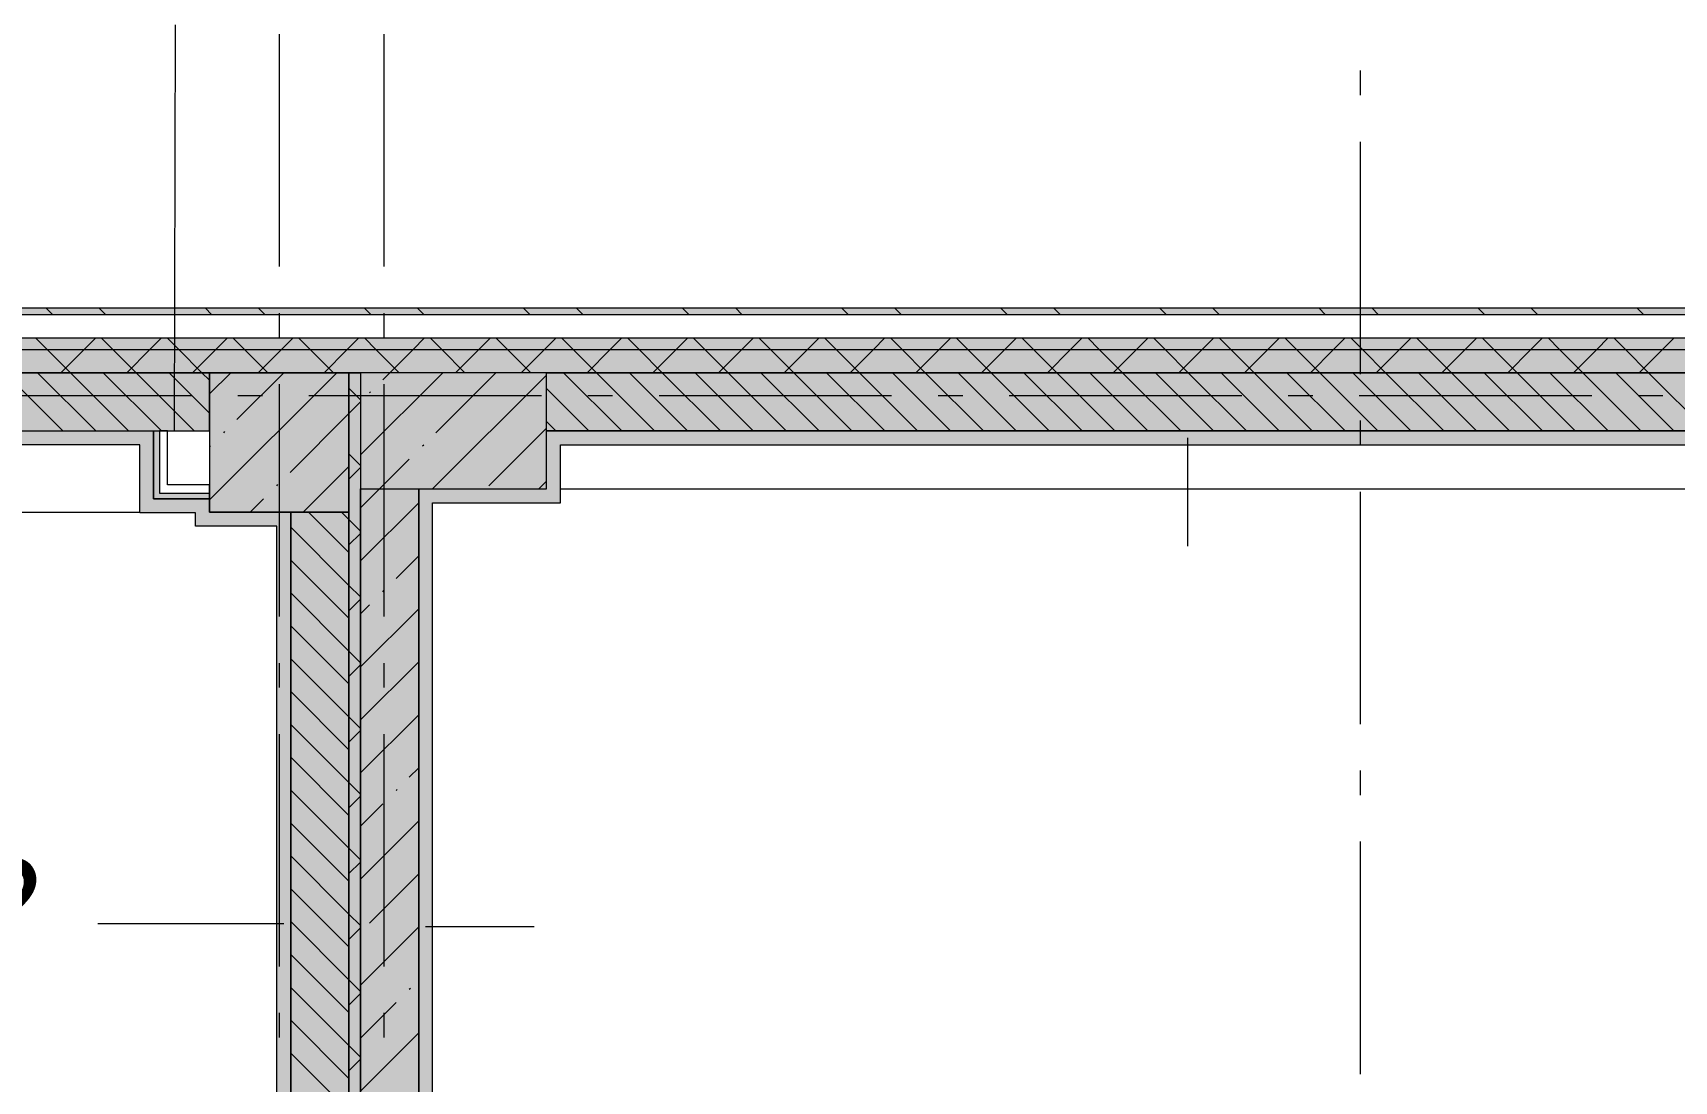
# Model space of a CAD drawing. Header units: millimetres. Extents: x -537608 to 253996, y -217170 to 186033.
# Drawn here: x -316986 to -309926, y -127448 to -122937 of the extents above; entities that cross this region are included whole.
import ezdxf

# ---------------------------------------------------------------- set-up
doc = ezdxf.new("R2010")
doc.units = ezdxf.units.MM
doc.layers.add('PDF _Геометрия', color=7, linetype='Continuous')
doc.layers.add('PDF _Текст', color=7, linetype='Continuous')
doc.layers.add('PDF _Сплошная заливка', color=7, linetype='Continuous', true_color=0xffffff)
doc.styles.add('PDF ISOCPEUR Italic', font='isocpeui.ttf')

msp = doc.modelspace()

# ---------------------------------------------------------------- hatches: boundary and pattern name
at = {"layer": 'PDF _Сплошная заливка', "transparency": 33554559}
h = msp.add_hatch(color=256, dxfattribs=at)
h.paths.add_polyline_path([(-276766.1698, -124149.6224), (-276766.1698, -124122.6244), (-280081.5092, -124122.6244), (-280081.5092, -124149.6224), (-277423.2667, -124149.6224)], flags=0)
h.paths.add_polyline_path([(-281781.5102, -124149.6224), (-281781.5102, -124122.6244), (-282976.5099, -124122.6244), (-282976.5099, -124149.6224), (-282061.2479, -124149.6224)], flags=0)
h.paths.add_polyline_path([(-284676.511, -124149.6224), (-284676.511, -124122.6244), (-288766.5135, -124122.6244), (-288766.5135, -124149.6224), (-285012.6906, -124149.6224)], flags=0)
h.paths.add_polyline_path([(-290466.5125, -124149.6224), (-290466.5125, -124122.6244), (-317511.9667, -124122.6244), (-317511.9667, -124149.6224), (-290493.9411, -124149.6224)], flags=0)
h.paths.add_polyline_path([(-320851.6344, -124149.6224), (-319211.9699, -124149.6224), (-319211.9699, -124122.6244), (-321036.1857, -124122.6244), (-321036.1857, -124149.6224)], flags=0)
h.paths.add_polyline_path([(-322959.8077, -124149.6224), (-322736.1846, -124149.6224), (-322736.1846, -124122.6244), (-324536.1883, -124122.6244), (-324536.1883, -124149.6224), (-323803.077, -124149.6224)], flags=0)
h.paths.add_polyline_path([(-326236.1872, -124149.6224), (-326236.1872, -124122.6244), (-328036.1908, -124122.6244), (-328036.1908, -124149.6224), (-326332.885, -124149.6224)], flags=0)
h.paths.add_polyline_path([(-331441.1878, -124149.6224), (-329736.1897, -124149.6224), (-329736.1897, -124122.6244), (-331441.1878, -124122.6244)], flags=0)
h.paths.add_polyline_path([(-333161.192, -124149.6224), (-333161.192, -124122.6244), (-333373.1891, -124122.6244), (-333373.1891, -124149.6224)], flags=0)
h = msp.add_hatch(color=256, dxfattribs=at)
h.paths.add_polyline_path([(-277423.2667, -124299.6231), (-276766.1698, -124299.6231), (-276766.1698, -124249.6228), (-280081.5092, -124249.6228), (-280081.5092, -124299.6231), (-278266.536, -124299.6231)], flags=0)
h.paths.add_polyline_path([(-281781.5102, -124299.6231), (-281781.5102, -124249.6228), (-282976.5099, -124249.6228), (-282976.5099, -124299.6231), (-282061.2479, -124299.6231)], flags=0)
h.paths.add_polyline_path([(-284676.511, -124299.6231), (-284676.511, -124249.6228), (-288766.5135, -124249.6228), (-288766.5135, -124299.6231), (-285012.6906, -124299.6231)], flags=0)
h.paths.add_polyline_path([(-290493.9411, -124299.6231), (-290466.5125, -124299.6231), (-290466.5125, -124249.6228), (-317511.9667, -124249.6228), (-317511.9667, -124299.6231), (-290915.5758, -124299.6231)], flags=0)
h.paths.add_polyline_path([(-319211.9699, -124299.6231), (-319211.9699, -124249.6228), (-321036.1857, -124249.6228), (-321036.1857, -124299.6231), (-319586.7304, -124299.6231)], flags=0)
h.paths.add_polyline_path([(-326236.1872, -124299.6231), (-326236.1872, -124249.6228), (-328036.1908, -124249.6228), (-328036.1908, -124299.6231), (-326332.885, -124299.6231)], flags=0)
h.paths.add_polyline_path([(-322959.8077, -124299.6231), (-322736.1846, -124299.6231), (-322736.1846, -124249.6228), (-324536.1883, -124249.6228), (-324536.1883, -124299.6231), (-323803.077, -124299.6231)], flags=0)
h.paths.add_polyline_path([(-329736.1897, -124299.6231), (-329736.1897, -124249.6228), (-331441.1878, -124249.6228), (-331441.1878, -124299.6231), (-330127.5969, -124299.6231)], flags=0)
h.paths.add_polyline_path([(-333161.192, -124299.6231), (-333161.192, -124249.6228), (-333373.1891, -124249.6228), (-333373.1891, -124299.6231)], flags=0)
h = msp.add_hatch(color=256, dxfattribs=at)
h.paths.add_polyline_path([(-276766.1698, -124399.6235), (-276766.1698, -124299.6231), (-280081.5092, -124299.6231), (-280081.5092, -124399.6235), (-277423.2667, -124399.6235)], flags=0)
h.paths.add_polyline_path([(-282482.8826, -124399.6235), (-281781.5102, -124399.6235), (-281781.5102, -124299.6231), (-282976.5099, -124299.6231), (-282976.5099, -124399.6235), (-282904.5172, -124399.6235)], flags=0)
h.paths.add_polyline_path([(-284676.511, -124399.6235), (-284676.511, -124299.6231), (-288766.5135, -124299.6231), (-288766.5135, -124399.6235), (-285012.6906, -124399.6235)], flags=0)
h.paths.add_polyline_path([(-290466.5125, -124399.6235), (-290466.5125, -124299.6231), (-317511.9667, -124299.6231), (-317511.9667, -124399.6235), (-290493.9411, -124399.6235)], flags=0)
h.paths.add_polyline_path([(-319211.9699, -124399.6235), (-319211.9699, -124299.6231), (-321036.1857, -124299.6231), (-321036.1857, -124399.6235), (-319586.7304, -124399.6235)], flags=0)
h.paths.add_polyline_path([(-323803.077, -124399.6235), (-322736.1846, -124399.6235), (-322736.1846, -124299.6231), (-324536.1883, -124299.6231), (-324536.1883, -124399.6235), (-324224.7117, -124399.6235)], flags=0)
h.paths.add_polyline_path([(-328036.1908, -124399.6235), (-326236.1872, -124399.6235), (-326236.1872, -124299.6231), (-328036.1908, -124299.6231)], flags=0)
h.paths.add_polyline_path([(-329736.1897, -124399.6235), (-329736.1897, -124299.6231), (-331441.1878, -124299.6231), (-331441.1878, -124399.6235), (-330127.5969, -124399.6235)], flags=0)
h.paths.add_polyline_path([(-333161.192, -124399.6235), (-333161.192, -124299.6231), (-333373.1891, -124299.6231), (-333373.1891, -124399.6235)], flags=0)
h = msp.add_hatch(color=256, dxfattribs=at)
h.paths.add_polyline_path([(-316226.1833, -124649.6246), (-316226.1833, -124399.6235), (-317451.628, -124399.6235), (-317451.628, -124649.6246), (-316406.1833, -124649.6246)], flags=0)
h.paths.add_polyline_path([(-319876.1866, -124649.6246), (-319876.1866, -124399.6235), (-320036.1856, -124399.6235), (-320036.1856, -124649.6246)], flags=0)
h.paths.add_polyline_path([(-320096.1841, -124649.6246), (-320071.184, -124649.6246), (-320071.184, -124399.6235), (-320975.847, -124399.6235), (-320975.847, -124649.6246), (-320429.9997, -124649.6246)], flags=0)
h.paths.add_polyline_path([(-323876.1871, -124649.6246), (-323526.1855, -124649.6246), (-323526.1855, -124399.6235), (-324475.8495, -124399.6235), (-324475.8495, -124649.6246), (-323896.188, -124649.6246)], flags=0)
h.paths.add_polyline_path([(-322926.1872, -124649.6246), (-322795.8473, -124649.6246), (-322795.8473, -124399.6235), (-322926.1872, -124399.6235)], flags=0)
h.paths.add_polyline_path([(-327126.1885, -124649.6246), (-327126.1885, -124399.6235), (-327278.3206, -124399.6235), (-327278.3206, -124649.6246), (-327176.1543, -124649.6246)], flags=0)
h.paths.add_polyline_path([(-330970.8663, -124649.6246), (-329795.8524, -124649.6246), (-329795.8524, -124399.6235), (-331051.1886, -124399.6235), (-331051.1886, -124649.6246), (-330991.1901, -124649.6246)], flags=0)
h.paths.add_polyline_path([(-327975.8478, -124649.6246), (-327313.319, -124649.6246), (-327313.319, -124399.6235), (-327975.8478, -124399.6235)], flags=0)
h.paths.add_polyline_path([(-326526.1901, -124649.6246), (-326355.8484, -124649.6246), (-326355.8484, -124399.6235), (-326526.1901, -124399.6235)], flags=0)
h.paths.add_polyline_path([(-326295.8499, -124649.6246), (-326295.8499, -124399.6235), (-326320.85, -124399.6235), (-326320.85, -124649.6246)], flags=0)
for points in [[(-316213.6532, -124999.6218), (-315626.185, -124999.6218), (-315626.185, -124399.6235), (-316226.1833, -124399.6235), (-316226.1833, -124999.6218)], [(-315576.1848, -135949.6272), (-315576.1848, -124399.6235), (-315626.185, -124399.6235), (-315626.185, -135919.6279), (-315618.1846, -135919.6279), (-315618.1846, -135949.6272)]]:
    msp.add_hatch(color=256, dxfattribs=at).paths.add_polyline_path(points)
h = msp.add_hatch(color=256, dxfattribs=at)
h.paths.add_polyline_path([(-274950.1525, -124649.6246), (-274726.1677, -124649.6246), (-274726.1677, -124399.6235), (-275037.6528, -124399.6235), (-275037.6528, -124649.6246), (-274970.1513, -124649.6246)], flags=0)
h.paths.add_polyline_path([(-272806.1669, -124649.6246), (-272776.1677, -124649.6246), (-272776.1677, -124399.6235), (-272806.1669, -124399.9723)], flags=0)
h.paths.add_polyline_path([(-279721.154, -124649.6246), (-277026.1692, -124649.6246), (-277026.1692, -124399.6235), (-280021.1704, -124399.6235), (-280021.1704, -124649.6246), (-279953.0747, -124649.6246)], flags=0)
h.paths.add_polyline_path([(-276526.1692, -124649.6246), (-276447.6531, -124649.6246), (-276447.6531, -124399.6235), (-276526.1692, -124399.6235)], flags=0)
h.paths.add_polyline_path([(-282061.2479, -124649.6246), (-281841.1708, -124649.6246), (-281841.1708, -124399.6235), (-282916.1712, -124399.6235), (-282916.1712, -124649.6246), (-282876.1715, -124649.6246), (-282876.1715, -124399.9723), (-282376.1714, -124399.9723), (-282376.1714, -124649.6246), (-282316.1707, -124649.6246)], flags=0)
h.paths.add_polyline_path([(-286796.3468, -124649.6246), (-284736.1715, -124649.6246), (-284736.1715, -124399.6235), (-288436.1728, -124399.6235), (-288436.1728, -124649.6246), (-288276.1738, -124649.6246), (-288276.1738, -124399.9723), (-287776.1737, -124399.9723), (-287776.1737, -124649.6246), (-287542.4985, -124649.6246)], flags=0)
h.paths.add_polyline_path([(-288471.1733, -124649.6246), (-288471.1733, -124399.6235), (-288706.1727, -124399.6235), (-288706.1727, -124649.6246), (-288496.1734, -124649.6246)], flags=0)
h.paths.add_polyline_path([(-291076.1754, -124649.6246), (-291026.1752, -124649.6246), (-291026.1752, -124399.6235), (-291076.1754, -124399.6235)], flags=0)
h.paths.add_polyline_path([(-291876.1747, -124649.6246), (-291876.1747, -124399.6235), (-296576.1782, -124399.6235), (-296576.1782, -124649.6246), (-292602.1144, -124649.6246)], flags=0)
h.paths.add_polyline_path([(-297076.1761, -124649.6246), (-297076.1761, -124399.6235), (-302526.1787, -124399.6235), (-302526.1787, -124649.6246), (-299348.2668, -124649.6246)], flags=0)
h.paths.add_polyline_path([(-303026.1809, -124649.6246), (-303026.1809, -124399.6235), (-308526.1794, -124399.6235), (-308526.1794, -124649.6246), (-306094.4213, -124649.6246)], flags=0)
h.paths.add_polyline_path([(-309026.1817, -124649.6246), (-309026.1817, -124399.6235), (-314776.1856, -124399.6235), (-314776.1856, -124649.6246), (-309467.4986, -124649.6246)], flags=0)
at = {"layer": 'PDF _Сплошная заливка', "true_color": 0xff7d7d, "transparency": 33554559}
for points in [[(-316526.1847, -124709.6231), (-316466.1861, -124709.6231), (-316466.1861, -124649.6246), (-317451.628, -124649.6246), (-317451.628, -124709.6231), (-317056.9225, -124709.6231)], [(-313916.1835, -124709.6231), (-313916.1835, -124649.6246), (-314776.1856, -124649.6246), (-314776.1856, -124709.6231), (-314527.1145, -124709.6231)], [(-309086.1802, -124709.6231), (-309026.1817, -124709.6231), (-309026.1817, -124649.6246), (-312136.1808, -124649.6246), (-312136.1808, -124709.6231), (-309467.4986, -124709.6231)], [(-315326.1837, -127899.626), (-315266.1851, -127899.626), (-315266.1851, -124899.6214), (-315326.1837, -124899.6214), (-315326.1837, -125451.4624)], [(-315936.1847, -127899.626), (-315876.1861, -127899.626), (-315876.1861, -124999.6218), (-315936.1847, -124999.6218), (-315936.1847, -127839.6232)]]:
    msp.add_hatch(color=11, dxfattribs=at).paths.add_polyline_path(points)
at = {"layer": 'PDF _Сплошная заливка', "transparency": 33554559}
h = msp.add_hatch(color=256, dxfattribs=at)
h.paths.add_polyline_path([(-315326.1837, -142649.631), (-315326.1837, -140199.9776), (-315576.1848, -140199.9776), (-315576.1848, -142649.631)], flags=0)
h.paths.add_polyline_path([(-315576.1848, -139699.9775), (-315326.1837, -139699.9775), (-315326.1837, -137949.6274), (-315576.1848, -137949.6274)], flags=0)
h.paths.add_polyline_path([(-315576.1848, -135949.6272), (-315326.1837, -135949.6272), (-315326.1837, -134749.6262), (-315576.1848, -134749.6262), (-315576.1848, -135436.83)], flags=0)
h.paths.add_polyline_path([(-315519.8936, -134249.6261), (-315326.1837, -134249.6261), (-315326.1837, -128399.624), (-315576.1848, -128399.624), (-315576.1848, -134249.6261)], flags=0)
h.paths.add_polyline_path([(-315357.4359, -127899.626), (-315326.1837, -127899.626), (-315326.1837, -124899.6214), (-315576.1848, -124899.6214), (-315576.1848, -127899.626)], flags=0)
h = msp.add_hatch(color=256, dxfattribs=at)
h.paths.add_polyline_path([(-315876.1861, -139699.9775), (-315626.185, -139699.9775), (-315626.185, -137949.6274), (-315876.1861, -137949.6274), (-315876.1861, -137979.6289)], flags=0)
h.paths.add_polyline_path([(-315876.1861, -135949.6272), (-315626.185, -135949.6272), (-315626.185, -134849.9755), (-315876.1861, -134849.9755), (-315876.1861, -135919.6279)], flags=0)
h.paths.add_polyline_path([(-315626.185, -134249.9749), (-315626.185, -128499.6244), (-315876.1861, -128499.6244), (-315876.1861, -134249.9749)], flags=0)
h.paths.add_polyline_path([(-315626.185, -127899.626), (-315626.185, -124999.9706), (-315876.1861, -124999.9706), (-315876.1861, -127899.626)], flags=0)

# ---------------------------------------------------------------- linework, layer by layer
at = {"layer": 'PDF _Геометрия', "lineweight": 9}
for p, q in [((-316376.184, -124649.6246), (-316372.8211, -122902.8376)), ((-290466.5125, -124122.6244), (-317511.9667, -124122.6244)), ((-317511.9667, -124149.6224), (-290466.5125, -124149.6224)), ((-317511.9667, -124249.6228), (-290466.5125, -124249.6228)), ((-316924.0938, -124299.6231), (-316974.094, -124249.6228)), ((-316764.6933, -124299.6231), (-316714.6931, -124249.6228)), ((-316641.2515, -124299.6231), (-316691.2517, -124249.6228)), ((-316481.8511, -124299.6231), (-316431.8508, -124249.6228)), ((-316358.4092, -124299.6231), (-316408.4094, -124249.6228)), ((-316199.0087, -124299.6231), (-316149.0085, -124249.6228)), ((-316075.567, -124299.6231), (-316125.5672, -124249.6228)), ((-315916.1665, -124299.6231), (-315866.1663, -124249.6228)), ((-315792.7246, -124299.6231), (-315842.7249, -124249.6228)), ((-315633.3242, -124299.6231), (-315583.324, -124249.6228)), ((-315509.8824, -124299.6231), (-315559.8826, -124249.6228)), ((-315350.482, -124299.6231), (-315300.4817, -124249.6228)), ((-315227.0401, -124299.6231), (-315277.0403, -124249.6228)), ((-315067.6396, -124299.6231), (-315017.6394, -124249.6228)), ((-314944.1935, -124299.6231), (-314994.1938, -124249.6228)), ((-314784.7974, -124299.6231), (-314734.7972, -124249.6228)), ((-314661.3512, -124299.6231), (-314711.3514, -124249.6228)), ((-314501.9508, -124299.6231), (-314451.9505, -124249.6228)), ((-314378.509, -124299.6231), (-314428.5092, -124249.6228)), ((-314219.1085, -124299.6231), (-314169.1083, -124249.6228)), ((-314095.6667, -124299.6231), (-314145.6669, -124249.6228)), ((-313936.2662, -124299.6231), (-313886.266, -124249.6228)), ((-313812.8244, -124299.6231), (-313862.8246, -124249.6228)), ((-313653.424, -124299.6231), (-313603.4237, -124249.6228)), ((-313529.9822, -124299.6231), (-313579.9824, -124249.6228)), ((-313370.5816, -124299.6231), (-313320.5814, -124249.6228)), ((-313247.1398, -124299.6231), (-313297.1401, -124249.6228)), ((-313087.7394, -124299.6231), (-313037.7392, -124249.6228)), ((-312964.2976, -124299.6231), (-313014.2978, -124249.6228)), ((-312804.8971, -124299.6231), (-312754.8969, -124249.6228)), ((-312681.451, -124299.6231), (-312731.4512, -124249.6228)), ((-312522.0548, -124299.6231), (-312472.0546, -124249.6228)), ((-312398.6088, -124299.6231), (-312448.609, -124249.6228)), ((-312239.2082, -124299.6231), (-312189.208, -124249.6228)), ((-312115.7664, -124299.6231), (-312165.7666, -124249.6228)), ((-311956.366, -124299.6231), (-311906.3658, -124249.6228)), ((-311832.9242, -124299.6231), (-311882.9244, -124249.6228)), ((-311673.5237, -124299.6231), (-311623.5235, -124249.6228)), ((-311550.0819, -124299.6231), (-311600.0821, -124249.6228)), ((-311390.6814, -124299.6231), (-311340.6812, -124249.6228)), ((-311267.2396, -124299.6231), (-311317.2399, -124249.6228)), ((-311107.8392, -124299.6231), (-311057.8389, -124249.6228)), ((-310984.3973, -124299.6231), (-311034.3975, -124249.6228)), ((-310824.9969, -124299.6231), (-310774.9966, -124249.6228)), ((-310701.5551, -124299.6231), (-310751.5553, -124249.6228)), ((-310542.1546, -124299.6231), (-310492.1544, -124249.6228)), ((-310418.7084, -124299.6231), (-310468.7087, -124249.6228)), ((-310259.3123, -124299.6231), (-310209.3121, -124249.6228)), ((-310135.8662, -124299.6231), (-310185.8664, -124249.6228)), ((-309976.4658, -124299.6231), (-309926.4655, -124249.6228)), ((-317511.9667, -124299.6231), (-290466.5125, -124299.6231)), ((-316824.0933, -124399.6235), (-316924.0938, -124299.6231)), ((-316864.6938, -124399.6235), (-316764.6933, -124299.6231)), ((-316541.2511, -124399.6235), (-316641.2515, -124299.6231)), ((-316581.8515, -124399.6235), (-316481.8511, -124299.6231)), ((-316258.4087, -124399.6235), (-316358.4092, -124299.6231)), ((-316299.0092, -124399.6235), (-316199.0087, -124299.6231)), ((-315975.5665, -124399.6235), (-316075.567, -124299.6231)), ((-316016.1669, -124399.6235), (-315916.1665, -124299.6231)), ((-315692.7242, -124399.6235), (-315792.7246, -124299.6231)), ((-315733.3246, -124399.6235), (-315633.3242, -124299.6231)), ((-315409.882, -124399.6235), (-315509.8824, -124299.6231)), ((-315450.4824, -124399.6235), (-315350.482, -124299.6231)), ((-315127.0397, -124399.6235), (-315227.0401, -124299.6231)), ((-315167.6401, -124399.6235), (-315067.6396, -124299.6231)), ((-314844.1974, -124399.6235), (-314944.1935, -124299.6231)), ((-314884.7935, -124399.6235), (-314784.7974, -124299.6231)), ((-314561.3508, -124399.6235), (-314661.3512, -124299.6231)), ((-314601.9512, -124399.6235), (-314501.9508, -124299.6231)), ((-314278.5085, -124399.6235), (-314378.509, -124299.6231)), ((-314319.109, -124399.6235), (-314219.1085, -124299.6231)), ((-313995.6663, -124399.6235), (-314095.6667, -124299.6231)), ((-314036.2666, -124399.6235), (-313936.2662, -124299.6231)), ((-313712.824, -124399.6235), (-313812.8244, -124299.6231)), ((-313753.4244, -124399.6235), (-313653.424, -124299.6231)), ((-313429.9817, -124399.6235), (-313529.9822, -124299.6231)), ((-313470.5821, -124399.6235), (-313370.5816, -124299.6231)), ((-313147.1394, -124399.6235), (-313247.1398, -124299.6231)), ((-313187.7399, -124399.6235), (-313087.7394, -124299.6231)), ((-312864.2972, -124399.6235), (-312964.2976, -124299.6231)), ((-312904.8975, -124399.6235), (-312804.8971, -124299.6231)), ((-312581.4548, -124399.6235), (-312681.451, -124299.6231)), ((-312622.051, -124399.6235), (-312522.0548, -124299.6231)), ((-312298.6083, -124399.6235), (-312398.6088, -124299.6231)), ((-312339.2087, -124399.6235), (-312239.2082, -124299.6231)), ((-312015.766, -124399.6235), (-312115.7664, -124299.6231)), ((-312056.3664, -124399.6235), (-311956.366, -124299.6231)), ((-311732.9237, -124399.6235), (-311832.9242, -124299.6231)), ((-311773.5241, -124399.6235), (-311673.5237, -124299.6231)), ((-311450.0814, -124399.6235), (-311550.0819, -124299.6231)), ((-311490.6819, -124399.6235), (-311390.6814, -124299.6231)), ((-311167.2392, -124399.6235), (-311267.2396, -124299.6231)), ((-311207.8396, -124399.6235), (-311107.8392, -124299.6231)), ((-310884.3969, -124399.6235), (-310984.3973, -124299.6231)), ((-310924.9973, -124399.6235), (-310824.9969, -124299.6231)), ((-310601.5546, -124399.6235), (-310701.5551, -124299.6231)), ((-310642.1551, -124399.6235), (-310542.1546, -124299.6231)), ((-310318.7123, -124399.6235), (-310418.7084, -124299.6231)), ((-310359.3084, -124399.6235), (-310259.3123, -124299.6231)), ((-310035.8658, -124399.6235), (-310135.8662, -124299.6231)), ((-310076.4662, -124399.6235), (-309976.4658, -124299.6231)), ((-317511.9667, -124399.6235), (-315576.1848, -124399.6235)), ((-316226.1833, -124399.6235), (-317451.628, -124399.6235)), ((-316856.9388, -124649.6246), (-317106.9399, -124399.6235)), ((-316715.5156, -124649.6246), (-316965.5166, -124399.6235)), ((-316574.0965, -124649.6246), (-316824.0933, -124399.6235)), ((-316432.6732, -124649.6246), (-316682.6743, -124399.6235)), ((-316291.2543, -124649.6246), (-316541.2511, -124399.6235)), ((-316226.1833, -124573.2679), (-316399.8321, -124399.6235)), ((-316226.1833, -124431.8489), (-316258.4087, -124399.6235)), ((-316226.1833, -124491.1025), (-316134.7043, -124399.6235)), ((-316226.1833, -124947.2964), (-315678.5104, -124399.6235)), ((-315626.185, -124399.6235), (-316226.1833, -124399.6235)), ((-316226.1833, -124399.6235), (-316226.1833, -124649.6246)), ((-316226.1833, -124649.6246), (-316226.1833, -124399.6235)), ((-316107.7364, -124600.7482), (-315906.6074, -124399.6235)), ((-315626.185, -124999.6218), (-315626.185, -124399.6235)), ((-315576.1848, -124399.6235), (-315626.185, -124399.6235)), ((-315626.185, -124399.6235), (-315626.185, -135919.6279)), ((-315576.1848, -124753.496), (-315222.3122, -124399.6235)), ((-315576.1848, -124399.6235), (-315576.1848, -124899.6214)), ((-314776.1856, -124399.6235), (-315576.1848, -124399.6235)), ((-315480.4644, -124429.6744), (-315450.4091, -124399.6235)), ((-315266.1163, -124899.6214), (-314776.1856, -124409.6907)), ((-315252.3631, -124657.7757), (-314994.211, -124399.6235)), ((-314776.1856, -124899.6214), (-314776.1856, -124399.6235)), ((-309026.1817, -124399.6235), (-314776.1856, -124399.6235)), ((-314776.1856, -124399.6235), (-290466.5125, -124399.6235)), ((-314452.773, -124649.6246), (-314702.7741, -124399.6235)), ((-314311.354, -124649.6246), (-314561.3508, -124399.6235)), ((-314169.9307, -124649.6246), (-314419.9318, -124399.6235)), ((-314028.5117, -124649.6246), (-314278.5085, -124399.6235)), ((-313887.0884, -124649.6246), (-314137.0896, -124399.6235)), ((-313745.6652, -124649.6246), (-313995.6663, -124399.6235)), ((-313604.2461, -124649.6246), (-313854.2472, -124399.6235)), ((-313462.8228, -124649.6246), (-313712.824, -124399.6235)), ((-313321.4039, -124649.6246), (-313571.4007, -124399.6235)), ((-313179.9806, -124649.6246), (-313429.9817, -124399.6235)), ((-313038.5616, -124649.6246), (-313288.5584, -124399.6235)), ((-312897.1383, -124649.6246), (-313147.1394, -124399.6235)), ((-312755.715, -124649.6246), (-313005.7161, -124399.6235)), ((-312614.2961, -124649.6246), (-312864.2972, -124399.6235)), ((-312472.8727, -124649.6246), (-312722.8738, -124399.6235)), ((-312331.4537, -124649.6246), (-312581.4548, -124399.6235)), ((-312190.0305, -124649.6246), (-312440.0316, -124399.6235)), ((-312048.6115, -124649.6246), (-312298.6083, -124399.6235)), ((-311907.1882, -124649.6246), (-312157.1893, -124399.6235)), ((-311765.7692, -124649.6246), (-312015.766, -124399.6235)), ((-311624.3459, -124649.6246), (-311874.347, -124399.6235)), ((-311482.9226, -124649.6246), (-311732.9237, -124399.6235)), ((-311341.5037, -124649.6246), (-311591.5047, -124399.6235)), ((-311200.0803, -124649.6246), (-311450.0814, -124399.6235)), ((-311058.6613, -124649.6246), (-311308.6581, -124399.6235)), ((-310917.2381, -124649.6246), (-311167.2392, -124399.6235)), ((-310775.8191, -124649.6246), (-311025.8159, -124399.6235)), ((-310634.3958, -124649.6246), (-310884.3969, -124399.6235)), ((-310492.9725, -124649.6246), (-310742.9736, -124399.6235)), ((-310351.5535, -124649.6246), (-310601.5546, -124399.6235)), ((-310210.1302, -124649.6246), (-310460.1313, -124399.6235)), ((-310068.7112, -124649.6246), (-310318.7123, -124399.6235)), ((-309927.2879, -124649.6246), (-310177.289, -124399.6235)), ((-309785.8689, -124649.6246), (-310035.8658, -124399.6235)), ((-315576.1848, -124516.1629), (-315626.185, -124466.1627)), ((-315626.185, -124575.3261), (-315576.1848, -124525.3259)), ((-315537.4875, -124486.7019), (-315532.7468, -124481.9611)), ((-314594.1963, -124649.6246), (-314776.1856, -124467.6353)), ((-315879.6351, -124828.8495), (-315626.185, -124575.395)), ((-317451.628, -124649.6246), (-316466.1861, -124649.6246)), ((-317451.628, -124649.6246), (-316466.1861, -124649.6246)), ((-316466.1861, -124649.6246), (-316441.186, -124649.6246)), ((-316466.1861, -124709.6231), (-316466.1861, -124649.6246)), ((-316466.1861, -124649.6246), (-316441.186, -124649.6246)), ((-316466.1861, -124649.6246), (-316466.1861, -124709.6231)), ((-316441.186, -124649.6246), (-316406.1833, -124649.6246)), ((-316406.1833, -124649.6246), (-316441.186, -124649.6246)), ((-316441.186, -124649.6246), (-316441.186, -124882.3892)), ((-316406.1833, -124649.6246), (-316226.1833, -124649.6246)), ((-316406.1833, -124882.3892), (-316406.1833, -124649.6246)), ((-316226.1833, -124649.6246), (-316226.1833, -124999.6218)), ((-316164.7596, -124657.7757), (-316160.0187, -124653.0349)), ((-315024.2662, -124885.8726), (-314776.1856, -124637.792)), ((-314735.6152, -124649.6246), (-314776.1856, -124609.0586)), ((-313916.1835, -124649.6246), (-314776.1856, -124649.6246)), ((-314776.1856, -124649.6246), (-313916.1835, -124649.6246)), ((-312136.1808, -124649.6246), (-313916.1835, -124649.6246)), ((-313916.1835, -124649.6246), (-312136.1808, -124649.6246)), ((-309026.1817, -124649.6246), (-312136.1808, -124649.6246)), ((-312136.1808, -124649.6246), (-309026.1817, -124649.6246)), ((-316526.1847, -124709.6231), (-317451.628, -124709.6231)), ((-316526.1847, -125002.3906), (-316526.1847, -124709.6231)), ((-316466.1861, -124942.392), (-316466.1861, -124709.6231)), ((-316466.1861, -124709.6231), (-316466.1861, -124882.3892)), ((-316226.1833, -124719.1994), (-316221.7827, -124714.7988)), ((-315309.3906, -124714.7988), (-315304.6498, -124710.058)), ((-314716.1827, -124959.6242), (-314716.1827, -124709.6231)), ((-314716.1827, -124709.6231), (-313916.1835, -124709.6231)), ((-313916.1835, -124709.6231), (-312136.1808, -124709.6231)), ((-312136.1808, -124709.6231), (-309086.1802, -124709.6231)), ((-312018.8447, -124679.6238), (-312018.8447, -125145.773)), ((-315822.3106, -124999.6218), (-315626.185, -124803.4963)), ((-315576.1848, -124799.0052), (-315626.185, -124749.005)), ((-315626.185, -124858.1684), (-315576.1848, -124808.1682)), ((-315494.2132, -124899.6214), (-315366.4138, -124771.8263)), ((-316466.1861, -124882.3892), (-316466.1861, -124917.3919)), ((-316441.186, -124882.3892), (-316441.186, -124917.3919)), ((-316226.1833, -124882.3892), (-316406.1833, -124882.3892)), ((-316226.1833, -124917.3919), (-316226.1833, -124882.3892)), ((-315936.6626, -124885.8726), (-315931.9175, -124881.1318)), ((-314809.918, -124899.6214), (-314776.1856, -124865.8889)), ((-316466.1861, -124917.3919), (-316466.1861, -124942.392)), ((-316286.1862, -124942.392), (-316466.1861, -124942.392)), ((-316466.1861, -124942.392), (-316226.1833, -124942.392)), ((-316441.186, -124917.3919), (-316226.1833, -124917.3919)), ((-316226.1833, -124942.392), (-316286.1862, -124942.392)), ((-316226.1833, -124942.392), (-316226.1833, -124917.3919)), ((-316226.1833, -124999.6218), (-316226.1833, -124942.392)), ((-316050.4118, -124999.6218), (-315993.6858, -124942.9001)), ((-315576.1848, -124981.593), (-315494.2132, -124899.6214)), ((-315576.1848, -124899.6214), (-315576.1848, -127899.626)), ((-315576.1848, -127899.626), (-315576.1848, -124899.6214)), ((-315576.1848, -124899.6214), (-314776.1856, -124899.6214)), ((-315326.1837, -127899.626), (-315326.1837, -124899.6214)), ((-315326.1837, -124899.6214), (-315326.1837, -127899.626)), ((-316466.1861, -125002.3906), (-316526.1847, -125002.3906)), ((-316286.1862, -125002.3906), (-316466.1861, -125002.3906)), ((-316286.1862, -125059.6247), (-316286.1862, -125002.3906)), ((-316226.1833, -124999.6218), (-315626.185, -124999.6218)), ((-315936.1847, -124999.6218), (-316226.1833, -124999.6218)), ((-315876.1861, -124999.6218), (-315936.1847, -124999.6218)), ((-315876.1861, -127899.626), (-315876.1861, -124999.6218)), ((-315626.185, -124999.9706), (-315876.1861, -124999.9706)), ((-315876.1861, -124999.9706), (-315876.1861, -127899.626)), ((-315626.185, -125173.2706), (-315799.4849, -124999.9706)), ((-315626.185, -125031.8473), (-315658.0617, -124999.9706)), ((-315626.185, -127899.626), (-315626.185, -124999.9706)), ((-315576.1848, -125209.6942), (-315326.1837, -124959.6931)), ((-315266.1851, -127839.6232), (-315266.1851, -124959.6242)), ((-315266.1851, -124959.6242), (-314776.1856, -124959.6242)), ((-314776.1856, -124959.6242), (-314716.1827, -124959.6242)), ((-316226.1833, -125059.6247), (-316286.1862, -125059.6247)), ((-315936.1847, -125059.6247), (-316226.1833, -125059.6247)), ((-315936.1847, -127839.6232), (-315936.1847, -125059.6247)), ((-315626.185, -125314.6895), (-315876.1861, -125064.6927)), ((-315576.1848, -125081.8475), (-315626.185, -125031.8473)), ((-315626.185, -125141.0107), (-315576.1848, -125091.0104)), ((-315626.185, -125456.1128), (-315876.1861, -125206.1117)), ((-315423.4369, -125285.0476), (-315326.1837, -125187.7901)), ((-315626.185, -125597.5361), (-315876.1861, -125347.535)), ((-315576.1848, -125364.6898), (-315626.185, -125314.6895)), ((-315626.185, -125423.853), (-315576.1848, -125373.8527)), ((-315480.4644, -125342.0708), (-315475.7236, -125337.33)), ((-315576.1848, -125437.7911), (-315537.4875, -125399.0939)), ((-315576.1848, -125665.8881), (-315326.1837, -125415.8914)), ((-315626.185, -125738.9551), (-315876.1861, -125488.954)), ((-315626.185, -125880.3784), (-315876.1861, -125630.3773)), ((-315576.1848, -125647.5363), (-315626.185, -125597.5361)), ((-315626.185, -125706.6995), (-315576.1848, -125656.6993)), ((-315576.1848, -125893.9894), (-315326.1837, -125643.9883)), ((-315626.185, -126021.7974), (-315876.1861, -125771.8005)), ((-315576.1848, -126122.0863), (-315326.1837, -125872.0852)), ((-315626.185, -126163.2207), (-315876.1861, -125913.2196)), ((-315576.1848, -125930.3786), (-315626.185, -125880.3784)), ((-315626.185, -125989.5418), (-315576.1848, -125939.5416)), ((-315626.185, -126304.6397), (-315876.1861, -126054.6429)), ((-315366.4138, -126140.4166), (-315326.1837, -126100.1865)), ((-315626.185, -126446.063), (-315876.1861, -126196.0618)), ((-315576.1848, -126213.2209), (-315626.185, -126163.2207)), ((-315626.185, -126272.3841), (-315576.1848, -126222.3838)), ((-315423.4369, -126197.4398), (-315418.6961, -126192.6989)), ((-315576.1848, -126350.1876), (-315480.4644, -126254.4672)), ((-315626.185, -126587.4862), (-315876.1861, -126337.4851)), ((-315576.1848, -126578.2845), (-315326.1837, -126328.2834)), ((-315626.185, -126728.9052), (-315876.1861, -126478.9041)), ((-315576.1848, -126496.0632), (-315626.185, -126446.063)), ((-315626.185, -126555.2264), (-315576.1848, -126505.2262)), ((-315537.4875, -126767.6886), (-315326.1837, -126556.3846)), ((-315626.185, -126870.3285), (-315876.1861, -126620.3274)), ((-315906.1854, -126771.5639), (-316706.1846, -126771.5639)), ((-315626.185, -127011.7475), (-315876.1861, -126761.7464)), ((-315576.1848, -126778.9054), (-315626.185, -126728.9052)), ((-315626.185, -126838.0686), (-315576.1848, -126788.0684)), ((-315576.1848, -127034.4827), (-315326.1837, -126784.4816)), ((-315296.1844, -126782.9917), (-314830.0352, -126782.9917)), ((-315626.185, -127153.1708), (-315876.1861, -126903.1697)), ((-315626.185, -127294.5898), (-315876.1861, -127044.593)), ((-315576.1848, -127061.7477), (-315626.185, -127011.7475)), ((-315626.185, -127120.9109), (-315576.1848, -127070.9107)), ((-315366.4138, -127052.8086), (-315361.673, -127048.0679)), ((-315576.1848, -127262.5796), (-315423.4369, -127109.8361)), ((-315626.185, -127436.0131), (-315876.1861, -127186.012)), ((-315576.1848, -127490.6766), (-315326.1837, -127240.6798)), ((-315626.185, -127577.4364), (-315876.1861, -127327.4353)), ((-315576.1848, -127344.59), (-315626.185, -127294.5898)), ((-315626.185, -127403.7532), (-315576.1848, -127353.753))]:
    msp.add_line(p, q, dxfattribs=at)
at = {"layer": 'PDF _Геометрия', "color": 253, "lineweight": 9, "true_color": 0xaaaaaa}
for p, q in [((-315926.182, -122942.9989), (-315926.182, -123942.999)), ((-315476.1843, -122942.9989), (-315476.1843, -123942.999)), ((-311276.183, -123099.9536), (-311276.183, -123205.7885)), ((-311276.183, -123405.7894), (-311276.183, -124405.7895)), ((-315926.182, -124142.9999), (-315926.182, -124248.8348)), ((-315476.1843, -124142.9999), (-315476.1843, -124248.8348)), ((-315926.182, -124448.8314), (-315926.182, -125448.8316)), ((-315476.1843, -124448.8314), (-315476.1843, -125448.8316)), ((-316303.7802, -124499.6239), (-317303.7803, -124499.6239)), ((-315997.9486, -124499.6239), (-316103.7793, -124499.6239)), ((-314797.9476, -124499.6239), (-315797.9477, -124499.6239)), ((-314492.1118, -124499.6239), (-314597.9467, -124499.6239)), ((-313292.1151, -124499.6239), (-314292.1152, -124499.6239)), ((-312986.2793, -124499.6239), (-313092.1142, -124499.6239)), ((-311786.2782, -124499.6239), (-312786.2784, -124499.6239)), ((-311480.4467, -124499.6239), (-311586.2774, -124499.6239)), ((-310280.4457, -124499.6239), (-311280.4458, -124499.6239)), ((-309974.6098, -124499.6239), (-310080.4449, -124499.6239)), ((-311276.183, -124605.7904), (-311276.183, -124711.621)), ((-311276.183, -124911.6219), (-311276.183, -125911.6221)), ((-315926.182, -125648.8324), (-315926.182, -125754.6674)), ((-315476.1843, -125648.8324), (-315476.1843, -125754.6674)), ((-315926.182, -125954.6683), (-315926.182, -126954.6684)), ((-315476.1843, -125954.6683), (-315476.1843, -126954.6684)), ((-311276.183, -126111.623), (-311276.183, -126217.4579)), ((-311276.183, -126417.4545), (-311276.183, -127417.4589)), ((-315926.182, -127154.6692), (-315926.182, -127260.4999)), ((-315476.1843, -127154.6692), (-315476.1843, -127260.4999))]:
    msp.add_line(p, q, dxfattribs=at)
at = {"layer": 'PDF _Геометрия', "color": 8, "lineweight": 9, "true_color": 0x787878}
for p, q in [((-316901.0098, -124149.6224), (-316928.0078, -124122.6244)), ((-316672.9129, -124149.6224), (-316699.9109, -124122.6244)), ((-316216.7147, -124149.6224), (-316243.7127, -124122.6244)), ((-315988.6134, -124149.6224), (-316015.6158, -124122.6244)), ((-315532.4195, -124149.6224), (-315559.4175, -124122.6244)), ((-315304.3183, -124149.6224), (-315331.3206, -124122.6244)), ((-314848.1244, -124149.6224), (-314875.1224, -124122.6244)), ((-314620.0232, -124149.6224), (-314647.0255, -124122.6244)), ((-314163.8249, -124149.6224), (-314190.8273, -124122.6244)), ((-313935.728, -124149.6224), (-313962.726, -124122.6244)), ((-313479.5298, -124149.6224), (-313506.5321, -124122.6244)), ((-313251.4329, -124149.6224), (-313278.4309, -124122.6244)), ((-312795.2347, -124149.6224), (-312822.237, -124122.6244)), ((-312567.1377, -124149.6224), (-312594.1358, -124122.6244)), ((-312110.9395, -124149.6224), (-312137.9376, -124122.6244)), ((-311882.8425, -124149.6224), (-311909.8406, -124122.6244)), ((-311426.6444, -124149.6224), (-311453.6424, -124122.6244)), ((-311198.5431, -124149.6224), (-311225.5455, -124122.6244)), ((-310742.3493, -124149.6224), (-310769.3473, -124122.6244)), ((-310514.248, -124149.6224), (-310541.2504, -124122.6244)), ((-310058.0498, -124149.6224), (-310085.0521, -124122.6244))]:
    msp.add_line(p, q, dxfattribs=at)
at = {"layer": 'PDF _Геометрия', "color": 9, "lineweight": 9, "true_color": 0xc0c0c0}
for p, q in [((-314716.1827, -124899.6214), (-309086.1802, -124899.6214)), ((-319216.1854, -124999.6218), (-316526.1847, -124999.6218))]:
    msp.add_line(p, q, dxfattribs=at)
at = {"layer": 'PDF _Сплошная заливка', "lineweight": 35, "transparency": 33554559}
msp.add_solid([(-315576.1848, -124899.6214), (-314776.1856, -124899.6214), (-315576.1848, -124399.6235), (-314776.1856, -124399.6235)], dxfattribs=at)
at = {"layer": 'PDF _Сплошная заливка', "color": 75, "lineweight": 35, "true_color": 0x77b143, "transparency": 33554559}
for points in [[(-316441.186, -124917.3919), (-316441.186, -124649.6246), (-316466.1861, -124917.3919), (-316466.1861, -124649.6246)], [(-316226.1833, -124942.392), (-316226.1833, -124917.3919), (-316466.1861, -124942.392), (-316466.1861, -124917.3919)]]:
    msp.add_solid(points, dxfattribs=at)
at = {"layer": 'PDF _Сплошная заливка', "color": 11, "lineweight": 35, "true_color": 0xff7d7d, "transparency": 33554559}
for points in [[(-313916.1835, -124709.6231), (-312136.1808, -124709.6231), (-313916.1835, -124649.6246), (-312136.1808, -124649.6246)], [(-316466.1861, -125002.3906), (-316466.1861, -124709.6231), (-316526.1847, -125002.3906), (-316526.1847, -124709.6231)], [(-314716.1827, -124959.6242), (-314716.1827, -124709.6231), (-314776.1856, -124959.6242), (-314776.1856, -124709.6231)], [(-316286.1862, -125002.3906), (-316286.1862, -124942.392), (-316466.1861, -125002.3906), (-316466.1861, -124942.392)], [(-316226.1833, -125059.6247), (-316226.1833, -124942.392), (-316286.1862, -125059.6247), (-316286.1862, -124942.392)], [(-314776.1856, -124959.6242), (-314776.1856, -124899.6214), (-315266.1851, -124959.6242), (-315266.1851, -124899.6214)], [(-316226.1833, -125059.6247), (-315936.1847, -125059.6247), (-316226.1833, -124999.6218), (-315936.1847, -124999.6218)]]:
    msp.add_solid(points, dxfattribs=at)

# ---------------------------------------------------------------- texts
at = {"layer": 'PDF _Текст', "insert": (-318462.8751, -126736.0595), "char_height": 500, "attachment_point": 4, "style": 'PDF ISOCPEUR Italic'}
msp.add_mtext('1.022', dxfattribs=at)

doc.saveas('drawing.dxf')
